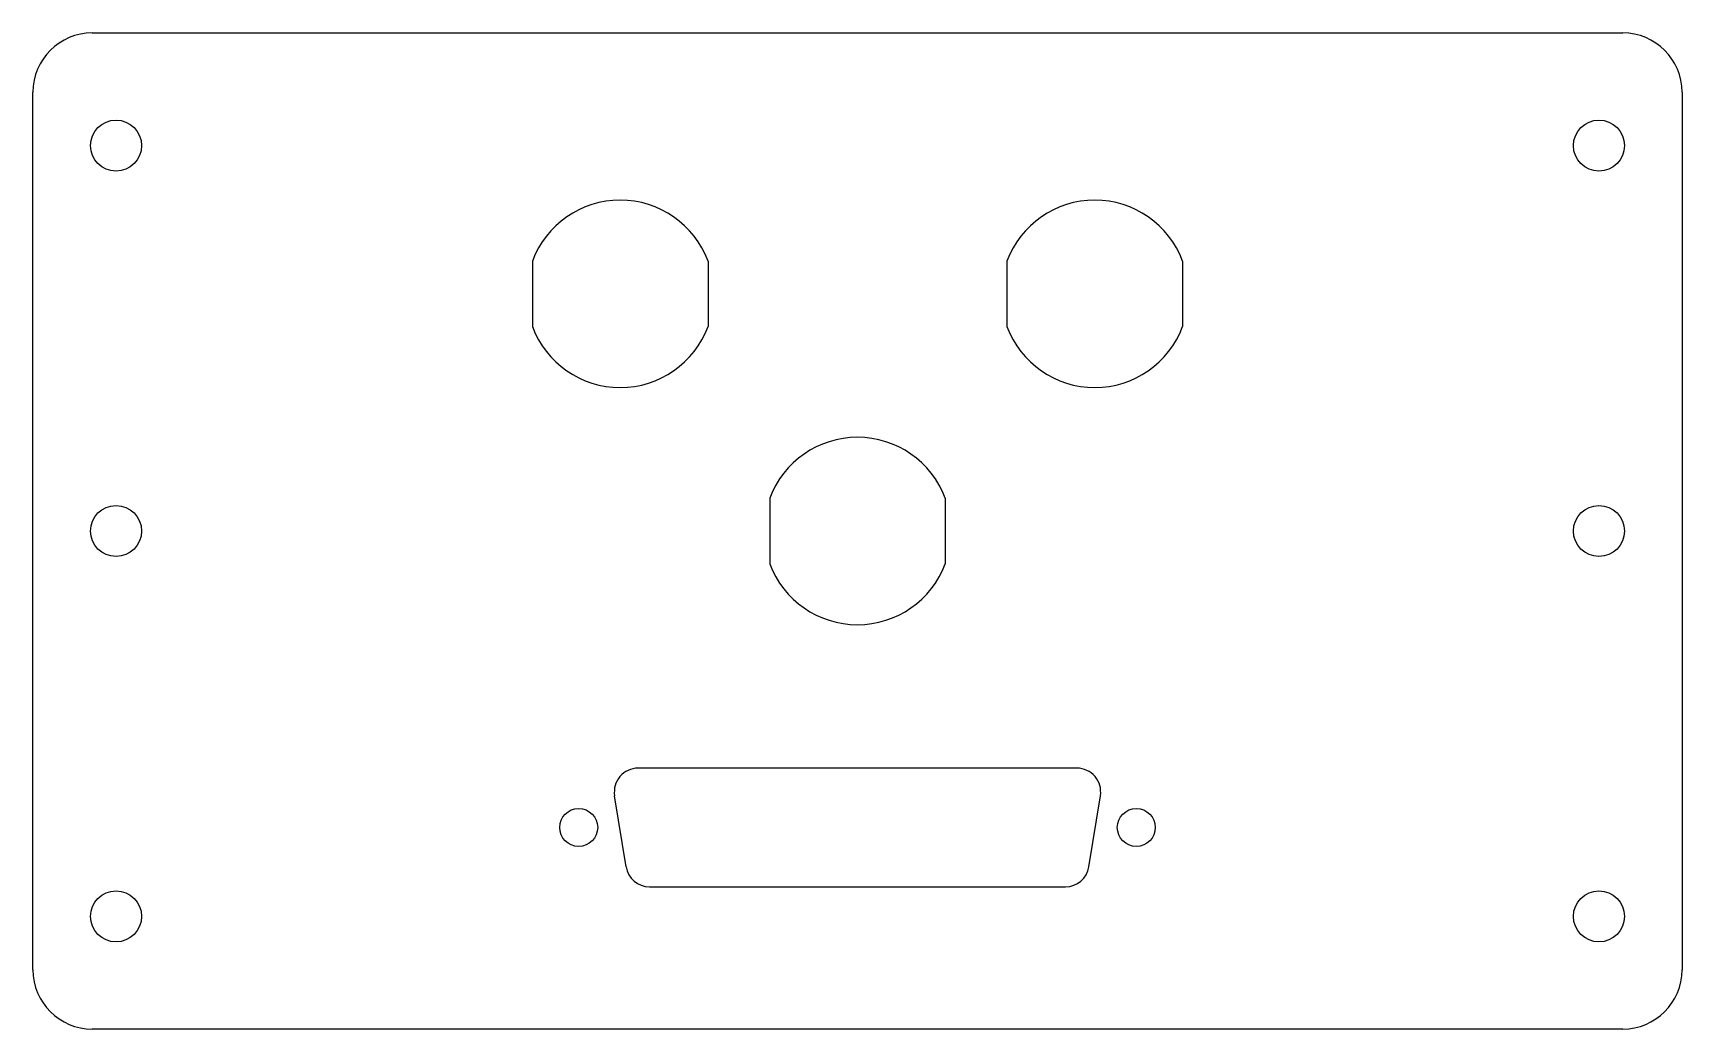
# Model space of a CAD drawing. Extents: x -70 to 70, y -42 to 42.
import ezdxf

# ---------------------------------------------------------------- set-up
doc = ezdxf.new("R2010")
doc.units = 0
doc.layers.add('Cut', color=7, linetype='CONTINUOUS')

msp = doc.modelspace()

# ---------------------------------------------------------------- linework, layer by layer
at = {"layer": 'Cut'}
for p, q in [((-64.5, 42, -3), (-64.5, 42)), ((-64.5, 42, -3), (64.5, 42, -3)), ((-64.5, 42), (64.5, 42)), ((-64.5, 42, -3), (-64.5, 42)), ((-64.5, 42, -3), (64.5, 42, -3)), ((-64.5, 42), (64.5, 42)), ((64.5, 42, -3), (64.5, 42)), ((64.5, 42, -3), (64.5, 42)), ((-69.5, 37, -3), (-69.5, 37)), ((-69.5, -37, -3), (-69.5, 37, -3)), ((-69.5, -37), (-69.5, 37)), ((-69.5, 37, -3), (-69.5, 37)), ((-69.5, -37, -3), (-69.5, 37, -3)), ((-69.5, -37), (-69.5, 37)), ((69.5, 37, -3), (69.5, -37, -3)), ((69.5, 37), (69.5, -37)), ((69.5, 37, -3), (69.5, 37)), ((69.5, 37, -3), (69.5, 37)), ((69.5, 37, -3), (69.5, -37, -3)), ((69.5, 37), (69.5, -37)), ((-60.35, 32.5, -3), (-60.35, 32.5)), ((-60.35, 32.5, -3), (-60.35, 32.5)), ((64.65, 32.5, -3), (64.65, 32.5)), ((64.65, 32.5, -3), (64.65, 32.5)), ((-27.4, 22.7659, -3), (-27.4, 17.2341, -3)), ((-27.4, 22.7659), (-27.4, 17.2341)), ((-27.4, 22.7659, -3), (-27.4, 22.7659)), ((-27.4, 22.7659, -3), (-27.4, 22.7659)), ((-27.4, 22.7659, -3), (-27.4, 17.2341, -3)), ((-27.4, 22.7659), (-27.4, 17.2341)), ((-12.6, 22.7659, -3), (-12.6, 17.2341, -3)), ((-12.6, 22.7659), (-12.6, 17.2341)), ((-12.6, 22.7659, -3), (-12.6, 22.7659)), ((-12.6, 22.7659, -3), (-12.6, 22.7659)), ((-12.6, 22.7659, -3), (-12.6, 17.2341, -3)), ((-12.6, 22.7659), (-12.6, 17.2341)), ((12.6, 22.7659, -3), (12.6, 17.2341, -3)), ((12.6, 22.7659), (12.6, 17.2341)), ((12.6, 22.7659, -3), (12.6, 22.7659)), ((12.6, 22.7659, -3), (12.6, 22.7659)), ((12.6, 22.7659, -3), (12.6, 17.2341, -3)), ((12.6, 22.7659), (12.6, 17.2341)), ((27.4, 22.7659, -3), (27.4, 17.2341, -3)), ((27.4, 22.7659), (27.4, 17.2341)), ((27.4, 22.7659, -3), (27.4, 22.7659)), ((27.4, 22.7659, -3), (27.4, 22.7659)), ((27.4, 22.7659, -3), (27.4, 17.2341, -3)), ((27.4, 22.7659), (27.4, 17.2341)), ((-27.4, 17.2341, -3), (-27.4, 17.2341)), ((-27.4, 17.2341, -3), (-27.4, 17.2341)), ((-12.6, 17.2341, -3), (-12.6, 17.2341)), ((-12.6, 17.2341, -3), (-12.6, 17.2341)), ((12.6, 17.2341, -3), (12.6, 17.2341)), ((12.6, 17.2341, -3), (12.6, 17.2341)), ((27.4, 17.2341, -3), (27.4, 17.2341)), ((27.4, 17.2341, -3), (27.4, 17.2341)), ((-7.4, 2.76586, -3), (-7.4, -2.76586, -3)), ((-7.4, 2.76586), (-7.4, -2.76586)), ((-7.4, 2.76586, -3), (-7.4, 2.76586)), ((-7.4, 2.76586, -3), (-7.4, 2.76586)), ((-7.4, 2.76586, -3), (-7.4, -2.76586, -3)), ((-7.4, 2.76586), (-7.4, -2.76586)), ((7.4, 2.76586, -3), (7.4, -2.76586, -3)), ((7.4, 2.76586), (7.4, -2.76586)), ((7.4, 2.76586, -3), (7.4, 2.76586)), ((7.4, 2.76586, -3), (7.4, 2.76586)), ((7.4, 2.76586, -3), (7.4, -2.76586, -3)), ((7.4, 2.76586), (7.4, -2.76586)), ((-60.35, 0, -3), (-60.35, 0)), ((-60.35, 0, -3), (-60.35, 0)), ((64.65, 0, -3), (64.65, 0)), ((64.65, 0, -3), (64.65, 0)), ((-7.4, -2.76586, -3), (-7.4, -2.76586)), ((-7.4, -2.76586, -3), (-7.4, -2.76586)), ((7.4, -2.76586, -3), (7.4, -2.76586)), ((7.4, -2.76586, -3), (7.4, -2.76586)), ((18.5, -20, -3), (-18.5, -20, -3)), ((18.5, -20), (-18.5, -20)), ((-18.5, -20, -3), (-18.5, -20)), ((18.5, -20, -3), (-18.5, -20, -3)), ((18.5, -20), (-18.5, -20)), ((-18.5, -20, -3), (-18.5, -20)), ((18.5, -20, -3), (18.5, -20)), ((18.5, -20, -3), (18.5, -20)), ((-19.5, -28.3205, -3), (-20.4741, -22.3205, -3)), ((-19.5, -28.3205), (-20.4741, -22.3205)), ((-20.4741, -22.3205, -3), (-20.4741, -22.3205)), ((-20.4741, -22.3205, -3), (-20.4741, -22.3205)), ((-19.5, -28.3205, -3), (-20.4741, -22.3205, -3)), ((-19.5, -28.3205), (-20.4741, -22.3205)), ((19.5, -28.3205, -3), (20.4741, -22.3205, -3)), ((19.5, -28.3205), (20.4741, -22.3205)), ((19.5, -28.3205, -3), (20.4741, -22.3205, -3)), ((19.5, -28.3205), (20.4741, -22.3205)), ((20.4741, -22.3205, -3), (20.4741, -22.3205)), ((20.4741, -22.3205, -3), (20.4741, -22.3205)), ((-21.9, -25, -3), (-21.9, -25)), ((-21.9, -25, -3), (-21.9, -25)), ((25.1, -25, -3), (25.1, -25)), ((25.1, -25, -3), (25.1, -25)), ((-19.5, -28.3205, -3), (-19.5, -28.3205)), ((-19.5, -28.3205, -3), (-19.5, -28.3205)), ((19.5, -28.3205, -3), (19.5, -28.3205)), ((19.5, -28.3205, -3), (19.5, -28.3205)), ((-17.5259, -30, -3), (17.5259, -30, -3)), ((-17.5259, -30), (17.5259, -30)), ((-17.5259, -30, -3), (-17.5259, -30)), ((-17.5259, -30, -3), (-17.5259, -30)), ((-17.5259, -30, -3), (17.5259, -30, -3)), ((-17.5259, -30), (17.5259, -30)), ((17.5259, -30, -3), (17.5259, -30)), ((17.5259, -30, -3), (17.5259, -30)), ((-60.35, -32.5, -3), (-60.35, -32.5)), ((-60.35, -32.5, -3), (-60.35, -32.5)), ((64.65, -32.5, -3), (64.65, -32.5)), ((64.65, -32.5, -3), (64.65, -32.5)), ((-69.5, -37, -3), (-69.5, -37)), ((-69.5, -37, -3), (-69.5, -37)), ((69.5, -37, -3), (69.5, -37)), ((69.5, -37, -3), (69.5, -37)), ((-64.5, -42, -3), (-64.5, -42)), ((64.5, -42, -3), (-64.5, -42, -3)), ((64.5, -42), (-64.5, -42)), ((-64.5, -42, -3), (-64.5, -42)), ((64.5, -42, -3), (-64.5, -42, -3)), ((64.5, -42), (-64.5, -42)), ((64.5, -42, -3), (64.5, -42)), ((64.5, -42, -3), (64.5, -42))]:
    msp.add_line(p, q, dxfattribs=at)
for centre, radius in [((-62.5, 32.5), 2.15), ((-62.5, 32.5), 2.15), ((-62.5, 32.5), 2.15), ((-62.5, 32.5), 2.15), ((62.5, 32.5), 2.15), ((62.5, 32.5), 2.15), ((62.5, 32.5), 2.15), ((62.5, 32.5), 2.15), ((-62.5, 0), 2.15), ((-62.5, 0), 2.15), ((-62.5, 0), 2.15), ((-62.5, 0), 2.15), ((62.5, 0), 2.15), ((62.5, 0), 2.15), ((62.5, 0), 2.15), ((62.5, 0), 2.15), ((-23.5, -25), 1.6), ((-23.5, -25), 1.6), ((-23.5, -25), 1.6), ((-23.5, -25), 1.6), ((23.5, -25), 1.6), ((23.5, -25), 1.6), ((23.5, -25), 1.6), ((23.5, -25), 1.6), ((-62.5, -32.5), 2.15), ((-62.5, -32.5), 2.15), ((-62.5, -32.5), 2.15), ((-62.5, -32.5), 2.15), ((62.5, -32.5), 2.15), ((62.5, -32.5), 2.15), ((62.5, -32.5), 2.15), ((62.5, -32.5), 2.15)]:
    msp.add_circle(centre, radius, dxfattribs=at)
for centre, radius, start, end in [((-64.5, 37, -3), 5, 90, 180), ((-64.5, 37), 5, 90, 180), ((-64.5, 37, -3), 5, 90, 180), ((-64.5, 37), 5, 90, 180), ((64.5, 37, -3), 5, 0, 90), ((64.5, 37), 5, 0, 90), ((64.5, 37, -3), 5, 0, 90), ((64.5, 37), 5, 0, 90), ((-20, 20, -3), 7.9, 20.494, 159.506), ((-20, 20), 7.9, 20.494, 159.506), ((-20, 20, -3), 7.9, 20.494, 159.506), ((-20, 20), 7.9, 20.494, 159.506), ((20, 20, -3), 7.9, 20.494, 159.506), ((20, 20), 7.9, 20.494, 159.506), ((20, 20, -3), 7.9, 20.494, 159.506), ((20, 20), 7.9, 20.494, 159.506), ((-20, 20, -3), 7.9, -159.506, -20.494), ((-20, 20), 7.9, -159.506, -20.494), ((-20, 20, -3), 7.9, -159.506, -20.494), ((-20, 20), 7.9, -159.506, -20.494), ((20, 20, -3), 7.9, -159.506, -20.494), ((20, 20), 7.9, -159.506, -20.494), ((20, 20, -3), 7.9, -159.506, -20.494), ((20, 20), 7.9, -159.506, -20.494), ((0, 0, -3), 7.9, 20.494, 159.506), ((0, 0), 7.9, 20.494, 159.506), ((0, 0, -3), 7.9, 20.494, 159.506), ((0, 0), 7.9, 20.494, 159.506), ((0, 0, -3), 7.9, -159.506, -20.494), ((0, 0), 7.9, -159.506, -20.494), ((0, 0, -3), 7.9, -159.506, -20.494), ((0, 0), 7.9, -159.506, -20.494), ((-18.5, -22, -3), 2, 90, -170.778), ((-18.5, -22), 2, 90, -170.778), ((-18.5, -22, -3), 2, 90, -170.778), ((-18.5, -22), 2, 90, -170.778), ((18.5, -22, -3), 2, -9.22198, 90), ((18.5, -22), 2, -9.22198, 90), ((18.5, -22, -3), 2, -9.22198, 90), ((18.5, -22), 2, -9.22198, 90), ((-17.5259, -28, -3), 2, -170.778, -90), ((-17.5259, -28), 2, -170.778, -90), ((-17.5259, -28, -3), 2, -170.778, -90), ((-17.5259, -28), 2, -170.778, -90), ((17.5259, -28, -3), 2, -90, -9.22198), ((17.5259, -28), 2, -90, -9.22198), ((17.5259, -28, -3), 2, -90, -9.22198), ((17.5259, -28), 2, -90, -9.22198), ((-64.5, -37, -3), 5, 180, -90), ((-64.5, -37), 5, 180, -90), ((-64.5, -37, -3), 5, 180, -90), ((-64.5, -37), 5, 180, -90), ((64.5, -37, -3), 5, -90, 0), ((64.5, -37), 5, -90, 0), ((64.5, -37, -3), 5, -90, 0), ((64.5, -37), 5, -90, 0)]:
    msp.add_arc(centre, radius, start, end, dxfattribs=at)

doc.saveas('drawing.dxf')
